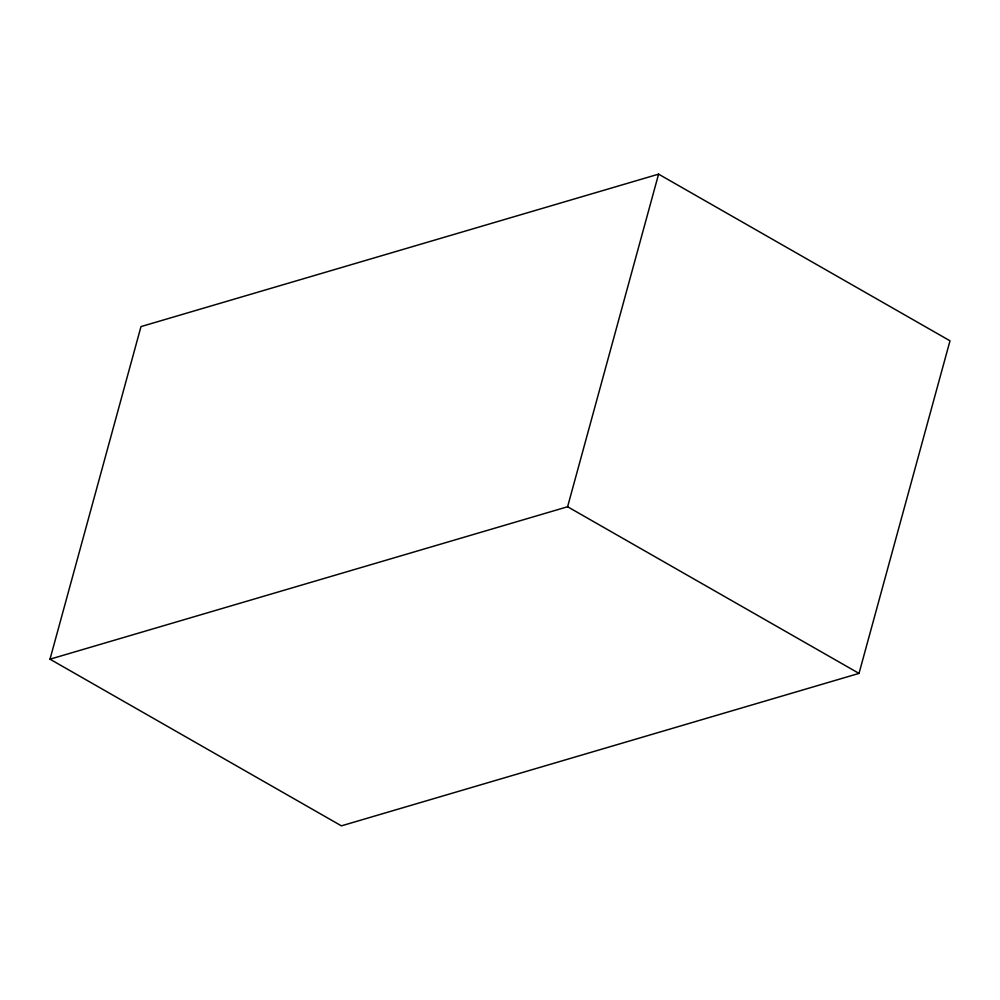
<?xml version="1.0" encoding="UTF-8"?>
<svg xmlns="http://www.w3.org/2000/svg" width="1000" height="1000" viewBox="0 0 1000 1000"><rect width="100%" height="100%" fill="white"/><g stroke="black" fill="none" stroke-linecap="round" stroke-linejoin="round"><path stroke-width="1.5" d="M50 659.188L140.988 326.6L658.587 174.15L950 340.812L859.013 673.4L341.413 825.85L50 659.188L567.6 506.75L859.013 673.4M567.6 506.75L658.587 174.15"/></g></svg>
